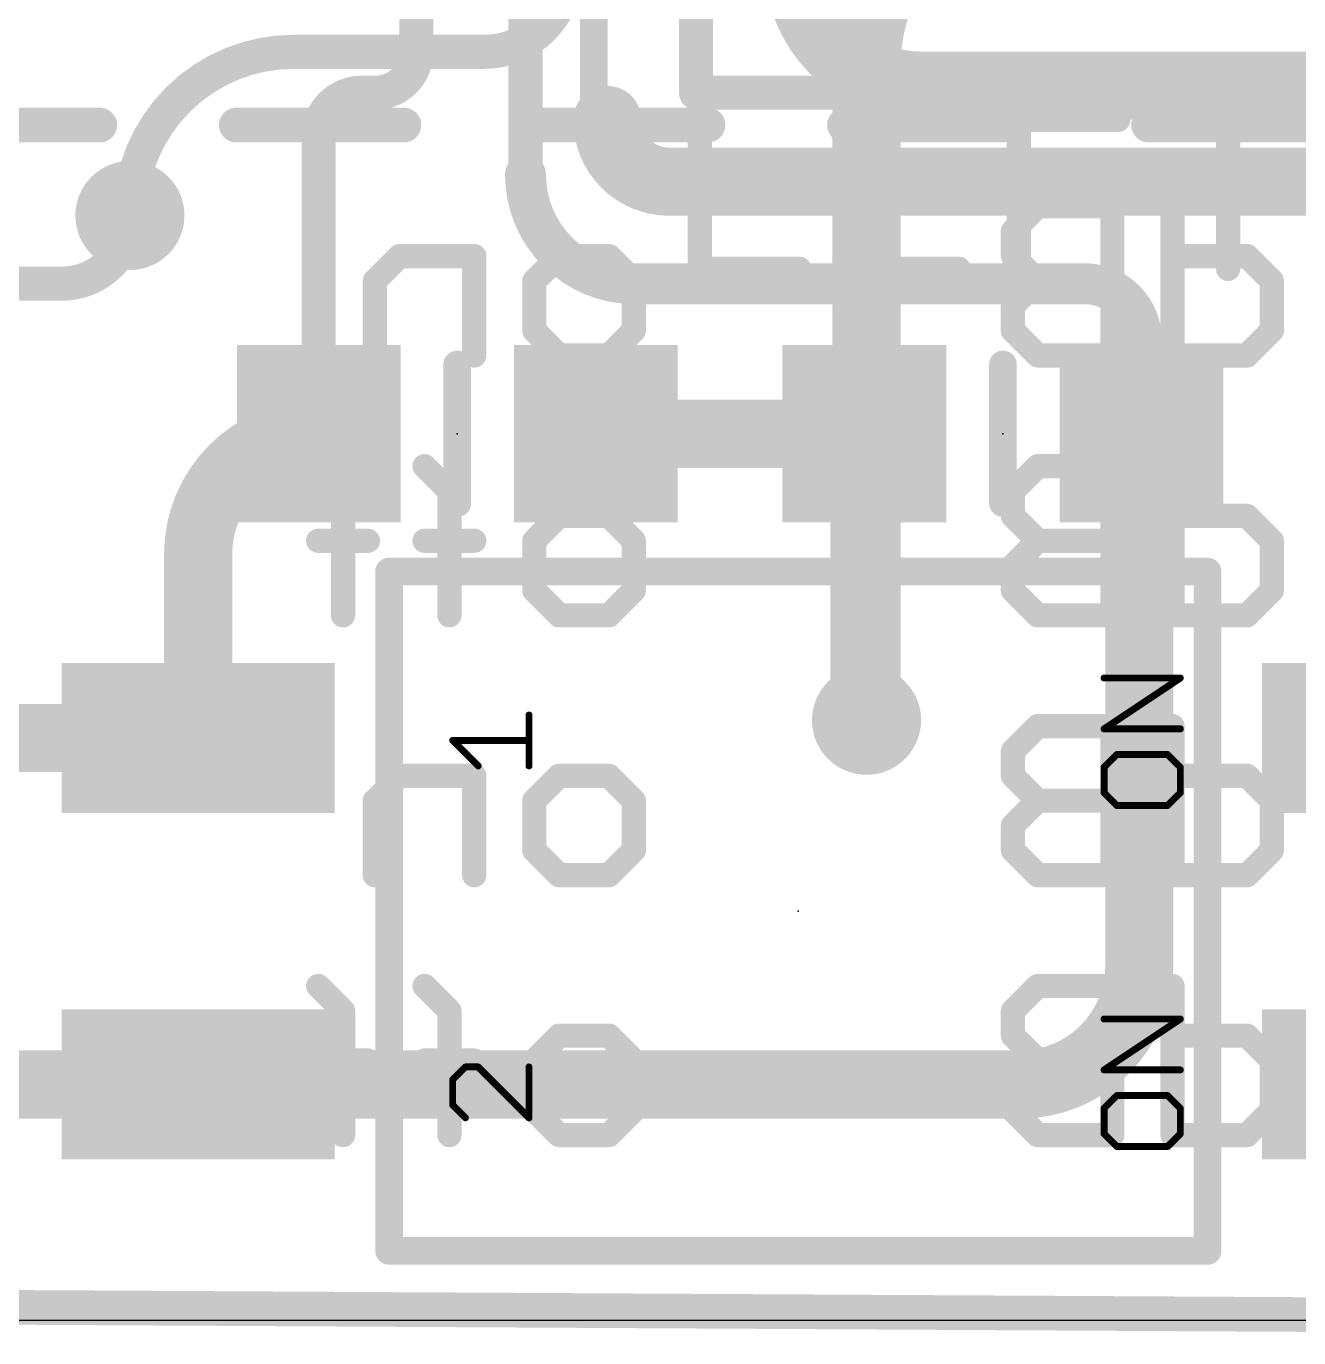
# Model space of a CAD drawing. Extents: x 0 to 23.1, y -0.1 to 28.2.
# Drawn here: x 5.84 to 15.17, y -0.13 to 9.49 of the extents above; entities that cross this region are included whole.
import ezdxf

# ---------------------------------------------------------------- set-up
doc = ezdxf.new("R2010")
doc.units = 0
for name, color, linetype in [('1', 12, 'CONTINUOUS'), ('16', 132, 'CONTINUOUS'), ('18', 110, 'CONTINUOUS'), ('20', 53, 'CONTINUOUS'), ('21', 40, 'CONTINUOUS'), ('22', 6, 'CONTINUOUS'), ('23', 53, 'CONTINUOUS')]:
    doc.layers.add(name, color=color, linetype=linetype)

# ---------------------------------------------------------------- blocks, each defined once
blk = doc.blocks.new('RECT')
blk.add_solid([(-0.5, -0.5), (0.5, -0.5), (-0.5, 0.5), (0.5, 0.5)])
blk = doc.blocks.new('ROUNDV')
at = {"const_width": 0.5}
blk.add_lwpolyline([(0, -0.25, 1), (0, 0.25, 1), (0, -0.25)], format="xyb", dxfattribs=at)

msp = doc.modelspace()

# ---------------------------------------------------------------- linework, layer by layer
at = {"layer": '1'}
for points, const_width in [([(9.5, 8.4), (9.5, 12.025)], 0.25), ([(10, 12.025), (10, 8.9)], 0.2032), ([(8.7, 9.3), (8.7, 9.8)], 0.25), ([(12.4, 9.0516), (16.5516, 9.0516)], 0.5), ([(8.3, 9), (8.4, 9)], 0.25), ([(7.984, 6.5), (7.984, 8.684)], 0.25), ([(10.5516, 8.3484), (18.9516, 8.3484)], 0.5), ([(6.1, 7.6), (1.55, 7.6)], 0.25), ([(13.6, 7.6), (10.3, 7.6)], 0.3), ([(14.016, 6.5), (14.016, 7.184)], 0.3), ([(10.016, 6.5), (11.984, 6.5)], 0.5), ([(11.984, 6.5), (11.984, 4.416)], 0.5), ([(14, 2.6), (14, 6.484)], 0.5), ([(7.1, 4.27), (7.1, 5.616)], 0.5), ([(7.1, 4.27), (2.34, 4.27)], 0.5), ([(7.1, 1.73), (2.34, 1.73)], 0.5), ([(7.1, 1.73), (13.13, 1.73)], 0.5)]:
    msp.add_lwpolyline(points, dxfattribs=dict(at, const_width=const_width))
for points, const_width in [([(11.5, 9.9516, 0.4142), (12.4, 9.0516)], 0.5), ([(8.4, 9, 0.4142), (8.7, 9.3)], 0.25), ([(8.7625, 9.3, 1), (8.6375, 9.3)], 0.125), ([(8.6375, 9.3, 1), (8.7625, 9.3)], 0.125), ([(12.4, 9.1766, 1), (12.4, 8.9266)], 0.25), ([(12.4, 8.9266, 1), (12.4, 9.1766)], 0.25), ([(8.3, 9, 0.4142), (7.984, 8.684)], 0.25), ([(8.3, 9.0625, 1), (8.3, 8.9375)], 0.125), ([(8.3, 8.9375, 1), (8.3, 9.0625)], 0.125), ([(8.4, 9.0625, 1), (8.4, 8.9375)], 0.125), ([(8.4, 8.9375, 1), (8.4, 9.0625)], 0.125), ([(10.1, 8.8, 0.4142), (10.5516, 8.3484)], 0.5), ([(10.225, 8.8, 1), (9.975, 8.8)], 0.25), ([(10, 8.9, 0.4142), (10.1, 8.8)], 0.2032), ([(10.0508, 8.9, 1), (9.9492, 8.9)], 0.1016), ([(9.9492, 8.9, 1), (10.0508, 8.9)], 0.1016), ([(10.1, 8.7492, 1), (10.1, 8.8508)], 0.1016), ([(8.0465, 8.684, 1), (7.9215, 8.684)], 0.125), ([(7.9215, 8.684, 1), (8.0465, 8.684)], 0.125), ([(10.5516, 8.4734, 1), (10.5516, 8.2234)], 0.25), ([(10.5516, 8.2234, 1), (10.5516, 8.4734)], 0.25), ([(9.5, 8.4, 0.4142), (10.3, 7.6)], 0.3), ([(9.575, 8.4, 1), (9.425, 8.4)], 0.15), ([(9.4375, 8.4, 1), (9.5625, 8.4)], 0.125), ([(6.1, 7.6, 0.4142), (6.6, 8.1)], 0.25), ([(6.6625, 8.1, 1), (6.5375, 8.1)], 0.125), ([(6.1, 7.6625, 1), (6.1, 7.5375)], 0.125), ([(6.1, 7.5375, 1), (6.1, 7.6625)], 0.125), ([(10.3, 7.675, 1), (10.3, 7.525)], 0.15), ([(10.3, 7.525, 1), (10.3, 7.675)], 0.15), ([(14.016, 7.184, 0.4142), (13.6, 7.6)], 0.3), ([(13.6, 7.675, 1), (13.6, 7.525)], 0.15), ([(13.6, 7.525, 1), (13.6, 7.675)], 0.15), ([(14.091, 7.184, 1), (13.941, 7.184)], 0.15), ([(13.941, 7.184, 1), (14.091, 7.184)], 0.15), ([(7.984, 6.5, 0.4142), (7.1, 5.616)], 0.5), ([(7.984, 6.375, 1), (7.984, 6.625)], 0.25), ([(10.016, 6.625, 1), (10.016, 6.375)], 0.25), ([(12.109, 6.5, 1), (11.859, 6.5)], 0.25), ([(11.984, 6.375, 1), (11.984, 6.625)], 0.25), ([(14.016, 6.5, 0.4142), (14, 6.484)], 0.5), ([(14.125, 6.484, 1), (13.875, 6.484)], 0.25), ([(14.016, 6.375, 1), (14.016, 6.625)], 0.25), ([(7.9215, 6.5, 1), (8.0465, 6.5)], 0.125), ([(13.875, 6.484, 1), (14.125, 6.484)], 0.25), ([(13.941, 6.5, 1), (14.091, 6.5)], 0.15), ([(7.225, 5.616, 1), (6.975, 5.616)], 0.25), ([(6.975, 5.616, 1), (7.225, 5.616)], 0.25), ([(11.984, 4.416, 0.4142), (12, 4.4)], 0.5), ([(12.109, 4.416, 1), (11.859, 4.416)], 0.25), ([(12, 4.275, 1), (12, 4.525)], 0.25), ([(7.1, 4.145, 1), (7.1, 4.395)], 0.25), ([(11.859, 4.416, 1), (12.109, 4.416)], 0.25), ([(6.975, 4.27, 1), (7.225, 4.27)], 0.25), ([(13.13, 1.73, 0.4142), (14, 2.6)], 0.5), ([(14.125, 2.6, 1), (13.875, 2.6)], 0.25), ([(13.875, 2.6, 1), (14.125, 2.6)], 0.25), ([(7.1, 1.855, 1), (7.1, 1.605)], 0.25), ([(7.1, 1.605, 1), (7.1, 1.855)], 0.25), ([(13.13, 1.855, 1), (13.13, 1.605)], 0.25), ([(13.13, 1.605, 1), (13.13, 1.855)], 0.25)]:
    msp.add_lwpolyline(points, format="xyb", dxfattribs=dict(at, const_width=const_width))
at = {"layer": '16'}
for points, const_width in [([(10.75, 10.9), (10.75, 9)], 0.25), ([(9.2, 9.3), (7.8, 9.3)], 0.25), ([(12, 9), (12, 9.2)], 0.5), ([(12, 4.4), (12, 9)], 0.5), ([(10.75, 9), (12, 9)], 0.25), ([(22.987, 0), (0.127, 0.127)], 0.254)]:
    msp.add_lwpolyline(points, dxfattribs=dict(at, const_width=const_width))
for points, const_width in [([(13.4, 10.6, 0.4142), (12, 9.2)], 0.5), ([(9.2, 9.3, 0.4142), (9.8, 9.9)], 0.25), ([(7.8, 9.3, 0.4142), (6.6, 8.1)], 0.25), ([(7.8, 9.3625, 1), (7.8, 9.2375)], 0.125), ([(7.8, 9.2375, 1), (7.8, 9.3625)], 0.125), ([(9.2, 9.3625, 1), (9.2, 9.2375)], 0.125), ([(9.2, 9.2375, 1), (9.2, 9.3625)], 0.125), ([(12.125, 9.2, 1), (11.875, 9.2)], 0.25), ([(11.875, 9.2, 1), (12.125, 9.2)], 0.25), ([(12.125, 9, 1), (11.875, 9)], 0.25), ([(10.75, 9.0625, 1), (10.75, 8.9375)], 0.125), ([(10.6875, 9, 1), (10.8125, 9)], 0.125), ([(11.875, 9, 1), (12.125, 9)], 0.25), ([(12, 8.9375, 1), (12, 9.0625)], 0.125), ([(6.5375, 8.1, 1), (6.6625, 8.1)], 0.125), ([(11.875, 4.4, 1), (12.125, 4.4)], 0.25)]:
    msp.add_lwpolyline(points, format="xyb", dxfattribs=dict(at, const_width=const_width))
at = {"layer": '20'}
msp.add_line((21, 0), (2, 0), dxfattribs=at)
at = {"layer": '21'}
for points, const_width in [([(10.7783, 8.802), (10.7783, 7.7089)], 0.1778), ([(12.6765, 8.802), (11.9477, 8.802)], 0.1778), ([(11.9477, 8.802), (11.9477, 7.7089)], 0.1778), ([(13.1171, 7.7089), (13.1171, 8.802)], 0.1778), ([(13.1171, 8.802), (13.8459, 8.802)], 0.1778), ([(14.2865, 8.802), (15.0152, 8.802)], 0.1778), ([(14.6509, 7.7089), (14.6509, 8.802)], 0.1778), ([(11.9477, 8.2555), (12.3121, 8.2555)], 0.1778), ([(13.1171, 8.2555), (13.4815, 8.2555)], 0.1778), ([(10.7783, 7.7089), (11.5071, 7.7089)], 0.1778), ([(11.9477, 7.7089), (12.6765, 7.7089)], 0.1778), ([(9, 7.008), (9, 5.992)], 0.2032), ([(13, 5.992), (13, 7.008)], 0.2032), ([(8.5, 0.51), (8.5, 5.49)], 0.2032), ([(8.5, 5.49), (14.5, 5.49)], 0.2032), ([(14.5, 0.51), (14.5, 5.49)], 0.2032), ([(13.7413, 4.3367), (14.3006, 4.7096)], 0.0508), ([(14.3006, 4.7096), (13.7413, 4.7096)], 0.0508), ([(9.5256, 4.0654), (9.5256, 4.4383)], 0.0508), ([(14.3006, 4.3367), (13.7413, 4.3367)], 0.0508), ([(9.1528, 4.0654), (8.9663, 4.2518)], 0.0508), ([(8.9663, 4.2518), (9.5256, 4.2518)], 0.0508), ([(13.8345, 4.1482), (13.7413, 4.055)], 0.0508), ([(14.2074, 4.1482), (13.8345, 4.1482)], 0.0508), ([(14.3006, 4.055), (14.2074, 4.1482)], 0.0508), ([(13.7413, 4.055), (13.7413, 3.8686)], 0.0508), ([(14.3006, 3.8686), (14.3006, 4.055)], 0.0508), ([(13.7413, 3.8686), (13.8345, 3.7754)], 0.0508), ([(14.2074, 3.7754), (14.3006, 3.8686)], 0.0508), ([(13.8345, 3.7754), (14.2074, 3.7754)], 0.0508), ([(13.7413, 1.8367), (14.3006, 2.2096)], 0.0508), ([(14.3006, 2.2096), (13.7413, 2.2096)], 0.0508), ([(9.0595, 1.8583), (8.9663, 1.765)], 0.0508), ([(9.1528, 1.8583), (9.0595, 1.8583)], 0.0508), ([(9.5256, 1.4854), (9.1528, 1.8583)], 0.0508), ([(9.5256, 1.8583), (9.5256, 1.4854)], 0.0508), ([(14.3006, 1.8367), (13.7413, 1.8367)], 0.0508), ([(8.9663, 1.765), (8.9663, 1.5786)], 0.0508), ([(13.8345, 1.6482), (13.7413, 1.555)], 0.0508), ([(14.2074, 1.6482), (13.8345, 1.6482)], 0.0508), ([(14.3006, 1.555), (14.2074, 1.6482)], 0.0508), ([(8.9663, 1.5786), (9.0595, 1.4854)], 0.0508), ([(13.7413, 1.555), (13.7413, 1.3686)], 0.0508), ([(14.3006, 1.3686), (14.3006, 1.555)], 0.0508), ([(13.7413, 1.3686), (13.8345, 1.2754)], 0.0508), ([(14.2074, 1.2754), (14.3006, 1.3686)], 0.0508), ([(13.8345, 1.2754), (14.2074, 1.2754)], 0.0508), ([(8.5, 0.51), (14.5, 0.51)], 0.2032)]:
    msp.add_lwpolyline(points, dxfattribs=dict(at, const_width=const_width))
for points, const_width in [([(10.8228, 8.802, 1), (10.7339, 8.802)], 0.0889), ([(11.9477, 8.8465, 1), (11.9477, 8.7576)], 0.0889), ([(11.9922, 8.802, 1), (11.9033, 8.802)], 0.0889), ([(12.6765, 8.7576, 1), (12.6765, 8.8465)], 0.0889), ([(13.1615, 8.802, 1), (13.0726, 8.802)], 0.0889), ([(13.1171, 8.8465, 1), (13.1171, 8.7576)], 0.0889), ([(13.8459, 8.7576, 1), (13.8459, 8.8465)], 0.0889), ([(14.2865, 8.8465, 1), (14.2865, 8.7576)], 0.0889), ([(14.6953, 8.802, 1), (14.6064, 8.802)], 0.0889), ([(15.0152, 8.7576, 1), (15.0152, 8.8465)], 0.0889), ([(11.9477, 8.2999, 1), (11.9477, 8.211)], 0.0889), ([(12.3121, 8.211, 1), (12.3121, 8.2999)], 0.0889), ([(13.1171, 8.2999, 1), (13.1171, 8.211)], 0.0889), ([(13.4815, 8.211, 1), (13.4815, 8.2999)], 0.0889), ([(10.7783, 7.7534, 1), (10.7783, 7.6645)], 0.0889), ([(11.5071, 7.6645, 1), (11.5071, 7.7534)], 0.0889), ([(11.9477, 7.7534, 1), (11.9477, 7.6645)], 0.0889), ([(12.6765, 7.6645, 1), (12.6765, 7.7534)], 0.0889), ([(10.7339, 7.7089, 1), (10.8228, 7.7089)], 0.0889), ([(11.9033, 7.7089, 1), (11.9922, 7.7089)], 0.0889), ([(13.0726, 7.7089, 1), (13.1615, 7.7089)], 0.0889), ([(14.6064, 7.7089, 1), (14.6953, 7.7089)], 0.0889), ([(9.0508, 7.008, 1), (8.9492, 7.008)], 0.1016), ([(13.0508, 7.008, 1), (12.9492, 7.008)], 0.1016), ([(8.9492, 5.992, 1), (9.0508, 5.992)], 0.1016), ([(12.9492, 5.992, 1), (13.0508, 5.992)], 0.1016), ([(8.5508, 5.49, 1), (8.4492, 5.49)], 0.1016), ([(8.5, 5.5408, 1), (8.5, 5.4392)], 0.1016), ([(14.5508, 5.49, 1), (14.4492, 5.49)], 0.1016), ([(14.5, 5.4392, 1), (14.5, 5.5408)], 0.1016), ([(13.7413, 4.7223, 1), (13.7413, 4.6969)], 0.0254), ([(14.3076, 4.699, 1), (14.2936, 4.7201)], 0.0254), ([(14.3006, 4.6969, 1), (14.3006, 4.7223)], 0.0254), ([(9.5383, 4.4383, 1), (9.5129, 4.4383)], 0.0254), ([(13.7413, 4.3494, 1), (13.7413, 4.324)], 0.0254), ([(13.7343, 4.3473, 1), (13.7484, 4.3261)], 0.0254), ([(14.3006, 4.324, 1), (14.3006, 4.3494)], 0.0254), ([(8.9753, 4.2608, 1), (8.9573, 4.2428)], 0.0254), ([(8.9663, 4.2645, 1), (8.9663, 4.2391)], 0.0254), ([(9.5256, 4.2391, 1), (9.5256, 4.2645)], 0.0254), ([(13.8345, 4.1609, 1), (13.8345, 4.1356)], 0.0254), ([(13.8435, 4.1393, 1), (13.8256, 4.1572)], 0.0254), ([(14.2164, 4.1572, 1), (14.1984, 4.1393)], 0.0254), ([(14.2074, 4.1356, 1), (14.2074, 4.1609)], 0.0254), ([(9.1438, 4.0564, 1), (9.1617, 4.0744)], 0.0254), ([(9.5129, 4.0654, 1), (9.5383, 4.0654)], 0.0254), ([(13.754, 4.055, 1), (13.7286, 4.055)], 0.0254), ([(13.7323, 4.064, 1), (13.7503, 4.0461)], 0.0254), ([(14.3133, 4.055, 1), (14.2879, 4.055)], 0.0254), ([(14.2916, 4.0461, 1), (14.3096, 4.064)], 0.0254), ([(13.7503, 3.8776, 1), (13.7323, 3.8596)], 0.0254), ([(13.7286, 3.8686, 1), (13.754, 3.8686)], 0.0254), ([(14.2879, 3.8686, 1), (14.3133, 3.8686)], 0.0254), ([(14.3096, 3.8596, 1), (14.2916, 3.8776)], 0.0254), ([(13.8345, 3.7881, 1), (13.8345, 3.7627)], 0.0254), ([(13.8256, 3.7664, 1), (13.8435, 3.7844)], 0.0254), ([(14.1984, 3.7844, 1), (14.2164, 3.7664)], 0.0254), ([(14.2074, 3.7627, 1), (14.2074, 3.7881)], 0.0254), ([(13.7413, 2.2223, 1), (13.7413, 2.1969)], 0.0254), ([(14.3076, 2.199, 1), (14.2936, 2.2201)], 0.0254), ([(14.3006, 2.1969, 1), (14.3006, 2.2223)], 0.0254), ([(9.0595, 1.871, 1), (9.0595, 1.8456)], 0.0254), ([(9.0685, 1.8493, 1), (9.0506, 1.8672)], 0.0254), ([(9.1617, 1.8672, 1), (9.1438, 1.8493)], 0.0254), ([(9.1528, 1.8456, 1), (9.1528, 1.871)], 0.0254), ([(9.5383, 1.8583, 1), (9.5129, 1.8583)], 0.0254), ([(13.7413, 1.8494, 1), (13.7413, 1.824)], 0.0254), ([(13.7343, 1.8473, 1), (13.7484, 1.8261)], 0.0254), ([(14.3006, 1.824, 1), (14.3006, 1.8494)], 0.0254), ([(8.979, 1.765, 1), (8.9536, 1.765)], 0.0254), ([(8.9573, 1.774, 1), (8.9753, 1.7561)], 0.0254), ([(13.8345, 1.6609, 1), (13.8345, 1.6356)], 0.0254), ([(13.8435, 1.6393, 1), (13.8256, 1.6572)], 0.0254), ([(14.2164, 1.6572, 1), (14.1984, 1.6393)], 0.0254), ([(14.2074, 1.6356, 1), (14.2074, 1.6609)], 0.0254), ([(8.9753, 1.5876, 1), (8.9573, 1.5696)], 0.0254), ([(8.9536, 1.5786, 1), (8.979, 1.5786)], 0.0254), ([(13.754, 1.555, 1), (13.7286, 1.555)], 0.0254), ([(13.7323, 1.564, 1), (13.7503, 1.5461)], 0.0254), ([(14.3133, 1.555, 1), (14.2879, 1.555)], 0.0254), ([(14.2916, 1.5461, 1), (14.3096, 1.564)], 0.0254), ([(9.0506, 1.4764, 1), (9.0685, 1.4944)], 0.0254), ([(9.5129, 1.4854, 1), (9.5383, 1.4854)], 0.0254), ([(9.5166, 1.4764, 1), (9.5346, 1.4944)], 0.0254), ([(13.7503, 1.3776, 1), (13.7323, 1.3596)], 0.0254), ([(13.7286, 1.3686, 1), (13.754, 1.3686)], 0.0254), ([(14.2879, 1.3686, 1), (14.3133, 1.3686)], 0.0254), ([(14.3096, 1.3596, 1), (14.2916, 1.3776)], 0.0254), ([(13.8345, 1.2881, 1), (13.8345, 1.2627)], 0.0254), ([(13.8256, 1.2664, 1), (13.8435, 1.2844)], 0.0254), ([(14.1984, 1.2844, 1), (14.2164, 1.2664)], 0.0254), ([(14.2074, 1.2627, 1), (14.2074, 1.2881)], 0.0254), ([(8.5, 0.5608, 1), (8.5, 0.4592)], 0.1016), ([(14.5, 0.4592, 1), (14.5, 0.5608)], 0.1016), ([(8.4492, 0.51, 1), (8.5508, 0.51)], 0.1016), ([(14.4492, 0.51, 1), (14.5508, 0.51)], 0.1016)]:
    msp.add_lwpolyline(points, format="xyb", dxfattribs=dict(at, const_width=const_width))
at = {"layer": '22'}
for points, const_width in [([(6.3796, 8.763), (5.1503, 8.763)], 0.254), ([(8.6089, 8.763), (7.3796, 8.763)], 0.254), ([(10.8381, 8.763), (9.6089, 8.763)], 0.254), ([(13.0674, 8.763), (11.8381, 8.763)], 0.254), ([(15.2967, 8.763), (14.0674, 8.763)], 0.254), ([(13.2553, 8.167), (13.0732, 7.9848)], 0.1778), ([(13.8019, 8.167), (13.2553, 8.167)], 0.1778), ([(13.8019, 7.0739), (13.8019, 8.167)], 0.1778), ([(14.2426, 8.167), (14.2426, 7.0739)], 0.1778), ([(13.0732, 7.9848), (13.0732, 7.8027)], 0.1778), ([(8.5778, 7.8027), (8.3956, 7.6205)], 0.1778), ([(9.1243, 7.8027), (8.5778, 7.8027)], 0.1778), ([(9.1243, 7.0739), (9.1243, 7.8027)], 0.1778), ([(9.565, 7.6205), (9.7472, 7.8027)], 0.1778), ([(9.7472, 7.8027), (10.1115, 7.8027)], 0.1778), ([(10.1115, 7.8027), (10.2937, 7.6205)], 0.1778), ([(13.0732, 7.8027), (13.2553, 7.6205)], 0.1778), ([(14.7891, 7.8027), (14.2426, 7.8027)], 0.1778), ([(14.9713, 7.6205), (14.7891, 7.8027)], 0.1778), ([(8.3956, 7.6205), (8.3956, 7.0739)], 0.1778), ([(9.565, 7.2561), (9.565, 7.6205)], 0.1778), ([(10.2937, 7.6205), (10.2937, 7.2561)], 0.1778), ([(13.2553, 7.6205), (13.0732, 7.4383)], 0.1778), ([(13.8019, 7.6205), (13.2553, 7.6205)], 0.1778), ([(14.9713, 7.2561), (14.9713, 7.6205)], 0.1778), ([(13.0732, 7.4383), (13.0732, 7.2561)], 0.1778), ([(9.7472, 7.0739), (9.565, 7.2561)], 0.1778), ([(10.2937, 7.2561), (10.1115, 7.0739)], 0.1778), ([(13.0732, 7.2561), (13.2553, 7.0739)], 0.1778), ([(14.7891, 7.0739), (14.9713, 7.2561)], 0.1778), ([(10.1115, 7.0739), (9.7472, 7.0739)], 0.1778), ([(13.2553, 7.0739), (13.8019, 7.0739)], 0.1778), ([(14.2426, 7.0739), (14.7891, 7.0739)], 0.1778), ([(8.1625, 6.0798), (7.9804, 6.262)], 0.1778), ([(8.9421, 6.0798), (8.7599, 6.262)], 0.1778), ([(13.2553, 6.262), (13.0732, 6.0798)], 0.1778), ([(13.8019, 6.262), (13.2553, 6.262)], 0.1778), ([(13.8019, 5.1689), (13.8019, 6.262)], 0.1778), ([(14.2426, 6.262), (14.2426, 5.1689)], 0.1778), ([(8.1625, 5.1689), (8.1625, 6.0798)], 0.1778), ([(8.9421, 5.1689), (8.9421, 6.0798)], 0.1778), ([(13.0732, 6.0798), (13.0732, 5.8977)], 0.1778), ([(9.565, 5.7155), (9.7472, 5.8977)], 0.1778), ([(9.7472, 5.8977), (10.1115, 5.8977)], 0.1778), ([(10.1115, 5.8977), (10.2937, 5.7155)], 0.1778), ([(13.0732, 5.8977), (13.2553, 5.7155)], 0.1778), ([(14.7891, 5.8977), (14.2426, 5.8977)], 0.1778), ([(14.9713, 5.7155), (14.7891, 5.8977)], 0.1778), ([(8.3447, 5.7155), (7.9804, 5.7155)], 0.1778), ([(9.1243, 5.7155), (8.7599, 5.7155)], 0.1778), ([(9.565, 5.3511), (9.565, 5.7155)], 0.1778), ([(10.2937, 5.7155), (10.2937, 5.3511)], 0.1778), ([(13.2553, 5.7155), (13.0732, 5.5333)], 0.1778), ([(13.8019, 5.7155), (13.2553, 5.7155)], 0.1778), ([(14.9713, 5.3511), (14.9713, 5.7155)], 0.1778), ([(13.0732, 5.5333), (13.0732, 5.3511)], 0.1778), ([(9.7472, 5.1689), (9.565, 5.3511)], 0.1778), ([(10.2937, 5.3511), (10.1115, 5.1689)], 0.1778), ([(13.0732, 5.3511), (13.2553, 5.1689)], 0.1778), ([(14.7891, 5.1689), (14.9713, 5.3511)], 0.1778), ([(10.1115, 5.1689), (9.7472, 5.1689)], 0.1778), ([(13.2553, 5.1689), (13.8019, 5.1689)], 0.1778), ([(14.2426, 5.1689), (14.7891, 5.1689)], 0.1778), ([(13.2553, 4.357), (13.0732, 4.1748)], 0.1778), ([(13.8019, 4.357), (13.2553, 4.357)], 0.1778), ([(13.8019, 3.2639), (13.8019, 4.357)], 0.1778), ([(14.2426, 4.357), (14.2426, 3.2639)], 0.1778), ([(13.0732, 4.1748), (13.0732, 3.9927)], 0.1778), ([(8.5778, 3.9927), (8.3956, 3.8105)], 0.1778), ([(9.1243, 3.9927), (8.5778, 3.9927)], 0.1778), ([(9.1243, 3.2639), (9.1243, 3.9927)], 0.1778), ([(9.565, 3.8105), (9.7472, 3.9927)], 0.1778), ([(9.7472, 3.9927), (10.1115, 3.9927)], 0.1778), ([(10.1115, 3.9927), (10.2937, 3.8105)], 0.1778), ([(13.0732, 3.9927), (13.2553, 3.8105)], 0.1778), ([(14.7891, 3.9927), (14.2426, 3.9927)], 0.1778), ([(14.9713, 3.8105), (14.7891, 3.9927)], 0.1778), ([(8.3956, 3.8105), (8.3956, 3.2639)], 0.1778), ([(9.565, 3.4461), (9.565, 3.8105)], 0.1778), ([(10.2937, 3.8105), (10.2937, 3.4461)], 0.1778), ([(13.2553, 3.8105), (13.0732, 3.6283)], 0.1778), ([(13.8019, 3.8105), (13.2553, 3.8105)], 0.1778), ([(14.9713, 3.4461), (14.9713, 3.8105)], 0.1778), ([(13.0732, 3.6283), (13.0732, 3.4461)], 0.1778), ([(9.7472, 3.2639), (9.565, 3.4461)], 0.1778), ([(10.2937, 3.4461), (10.1115, 3.2639)], 0.1778), ([(13.0732, 3.4461), (13.2553, 3.2639)], 0.1778), ([(14.7891, 3.2639), (14.9713, 3.4461)], 0.1778), ([(10.1115, 3.2639), (9.7472, 3.2639)], 0.1778), ([(13.2553, 3.2639), (13.8019, 3.2639)], 0.1778), ([(14.2426, 3.2639), (14.7891, 3.2639)], 0.1778), ([(8.1625, 2.2698), (7.9804, 2.452)], 0.1778), ([(8.9421, 2.2698), (8.7599, 2.452)], 0.1778), ([(13.2553, 2.452), (13.0732, 2.2698)], 0.1778), ([(13.8019, 2.452), (13.2553, 2.452)], 0.1778), ([(13.8019, 1.3589), (13.8019, 2.452)], 0.1778), ([(14.2426, 2.452), (14.2426, 1.3589)], 0.1778), ([(8.1625, 1.3589), (8.1625, 2.2698)], 0.1778), ([(8.9421, 1.3589), (8.9421, 2.2698)], 0.1778), ([(13.0732, 2.2698), (13.0732, 2.0877)], 0.1778), ([(9.565, 1.9055), (9.7472, 2.0877)], 0.1778), ([(9.7472, 2.0877), (10.1115, 2.0877)], 0.1778), ([(10.1115, 2.0877), (10.2937, 1.9055)], 0.1778), ([(13.0732, 2.0877), (13.2553, 1.9055)], 0.1778), ([(14.7891, 2.0877), (14.2426, 2.0877)], 0.1778), ([(14.9713, 1.9055), (14.7891, 2.0877)], 0.1778), ([(8.3447, 1.9055), (7.9804, 1.9055)], 0.1778), ([(9.1243, 1.9055), (8.7599, 1.9055)], 0.1778), ([(9.565, 1.5411), (9.565, 1.9055)], 0.1778), ([(10.2937, 1.9055), (10.2937, 1.5411)], 0.1778), ([(13.2553, 1.9055), (13.0732, 1.7233)], 0.1778), ([(13.8019, 1.9055), (13.2553, 1.9055)], 0.1778), ([(14.9713, 1.5411), (14.9713, 1.9055)], 0.1778), ([(13.0732, 1.7233), (13.0732, 1.5411)], 0.1778), ([(9.7472, 1.3589), (9.565, 1.5411)], 0.1778), ([(10.2937, 1.5411), (10.1115, 1.3589)], 0.1778), ([(13.0732, 1.5411), (13.2553, 1.3589)], 0.1778), ([(14.7891, 1.3589), (14.9713, 1.5411)], 0.1778), ([(10.1115, 1.3589), (9.7472, 1.3589)], 0.1778), ([(13.2553, 1.3589), (13.8019, 1.3589)], 0.1778), ([(14.2426, 1.3589), (14.7891, 1.3589)], 0.1778)]:
    msp.add_lwpolyline(points, dxfattribs=dict(at, const_width=const_width))
for points, const_width in [([(6.3796, 8.6995, 1), (6.3796, 8.8265)], 0.127), ([(7.3796, 8.8265, 1), (7.3796, 8.6995)], 0.127), ([(8.6089, 8.6995, 1), (8.6089, 8.8265)], 0.127), ([(9.6089, 8.8265, 1), (9.6089, 8.6995)], 0.127), ([(10.8381, 8.6995, 1), (10.8381, 8.8265)], 0.127), ([(11.8381, 8.8265, 1), (11.8381, 8.6995)], 0.127), ([(13.0674, 8.6995, 1), (13.0674, 8.8265)], 0.127), ([(14.0674, 8.8265, 1), (14.0674, 8.6995)], 0.127), ([(13.2553, 8.2115, 1), (13.2553, 8.1226)], 0.0889), ([(13.2868, 8.1356, 1), (13.2239, 8.1985)], 0.0889), ([(13.8464, 8.167, 1), (13.7575, 8.167)], 0.0889), ([(13.8019, 8.1226, 1), (13.8019, 8.2115)], 0.0889), ([(14.287, 8.167, 1), (14.1981, 8.167)], 0.0889), ([(13.0417, 8.0163, 1), (13.1046, 7.9534)], 0.0889), ([(13.1176, 7.9848, 1), (13.0287, 7.9848)], 0.0889), ([(8.5778, 7.8471, 1), (8.5778, 7.7582)], 0.0889), ([(8.6092, 7.7712, 1), (8.5463, 7.8341)], 0.0889), ([(9.1688, 7.8027, 1), (9.0799, 7.8027)], 0.0889), ([(9.1243, 7.7582, 1), (9.1243, 7.8471)], 0.0889), ([(9.7472, 7.8471, 1), (9.7472, 7.7582)], 0.0889), ([(9.7786, 7.7712, 1), (9.7157, 7.8341)], 0.0889), ([(10.143, 7.8341, 1), (10.0801, 7.7712)], 0.0889), ([(10.1115, 7.7582, 1), (10.1115, 7.8471)], 0.0889), ([(13.1046, 7.8341, 1), (13.0417, 7.7712)], 0.0889), ([(14.2426, 7.8471, 1), (14.2426, 7.7582)], 0.0889), ([(14.8205, 7.8341, 1), (14.7577, 7.7712)], 0.0889), ([(14.7891, 7.7582, 1), (14.7891, 7.8471)], 0.0889), ([(13.0287, 7.8027, 1), (13.1176, 7.8027)], 0.0889), ([(8.3641, 7.6519, 1), (8.427, 7.589)], 0.0889), ([(8.44, 7.6205, 1), (8.3511, 7.6205)], 0.0889), ([(9.6094, 7.6205, 1), (9.5205, 7.6205)], 0.0889), ([(9.5335, 7.6519, 1), (9.5964, 7.589)], 0.0889), ([(10.3382, 7.6205, 1), (10.2493, 7.6205)], 0.0889), ([(10.2623, 7.589, 1), (10.3251, 7.6519)], 0.0889), ([(13.2553, 7.6649, 1), (13.2553, 7.576)], 0.0889), ([(13.2868, 7.589, 1), (13.2239, 7.6519)], 0.0889), ([(13.2239, 7.589, 1), (13.2868, 7.6519)], 0.0889), ([(13.8019, 7.576, 1), (13.8019, 7.6649)], 0.0889), ([(15.0158, 7.6205, 1), (14.9269, 7.6205)], 0.0889), ([(14.9399, 7.589, 1), (15.0027, 7.6519)], 0.0889), ([(13.0417, 7.4697, 1), (13.1046, 7.4068)], 0.0889), ([(13.1176, 7.4383, 1), (13.0287, 7.4383)], 0.0889), ([(9.5964, 7.2875, 1), (9.5335, 7.2247)], 0.0889), ([(10.3251, 7.2247, 1), (10.2623, 7.2875)], 0.0889), ([(13.1046, 7.2875, 1), (13.0417, 7.2247)], 0.0889), ([(15.0027, 7.2247, 1), (14.9399, 7.2875)], 0.0889), ([(9.5205, 7.2561, 1), (9.6094, 7.2561)], 0.0889), ([(10.2493, 7.2561, 1), (10.3382, 7.2561)], 0.0889), ([(13.0287, 7.2561, 1), (13.1176, 7.2561)], 0.0889), ([(14.9269, 7.2561, 1), (15.0158, 7.2561)], 0.0889), ([(8.3511, 7.0739, 1), (8.44, 7.0739)], 0.0889), ([(9.0799, 7.0739, 1), (9.1688, 7.0739)], 0.0889), ([(9.7472, 7.1184, 1), (9.7472, 7.0294)], 0.0889), ([(9.7157, 7.0425, 1), (9.7786, 7.1053)], 0.0889), ([(10.0801, 7.1053, 1), (10.143, 7.0425)], 0.0889), ([(10.1115, 7.0294, 1), (10.1115, 7.1184)], 0.0889), ([(13.2553, 7.1184, 1), (13.2553, 7.0294)], 0.0889), ([(13.2239, 7.0425, 1), (13.2868, 7.1053)], 0.0889), ([(13.7575, 7.0739, 1), (13.8464, 7.0739)], 0.0889), ([(13.8019, 7.0294, 1), (13.8019, 7.1184)], 0.0889), ([(14.2426, 7.1184, 1), (14.2426, 7.0294)], 0.0889), ([(14.1981, 7.0739, 1), (14.287, 7.0739)], 0.0889), ([(14.7577, 7.1053, 1), (14.8205, 7.0425)], 0.0889), ([(14.7891, 7.0294, 1), (14.7891, 7.1184)], 0.0889), ([(8.0118, 6.2935, 1), (7.9489, 6.2306)], 0.0889), ([(8.7914, 6.2935, 1), (8.7285, 6.2306)], 0.0889), ([(13.2553, 6.3065, 1), (13.2553, 6.2176)], 0.0889), ([(13.2868, 6.2306, 1), (13.2239, 6.2935)], 0.0889), ([(13.8464, 6.262, 1), (13.7575, 6.262)], 0.0889), ([(13.8019, 6.2176, 1), (13.8019, 6.3065)], 0.0889), ([(14.287, 6.262, 1), (14.1981, 6.262)], 0.0889), ([(8.207, 6.0798, 1), (8.1181, 6.0798)], 0.0889), ([(8.1311, 6.0484, 1), (8.194, 6.1113)], 0.0889), ([(8.9866, 6.0798, 1), (8.8977, 6.0798)], 0.0889), ([(8.9107, 6.0484, 1), (8.9736, 6.1113)], 0.0889), ([(13.0417, 6.1113, 1), (13.1046, 6.0484)], 0.0889), ([(13.1176, 6.0798, 1), (13.0287, 6.0798)], 0.0889), ([(9.7472, 5.9421, 1), (9.7472, 5.8532)], 0.0889), ([(9.7786, 5.8662, 1), (9.7157, 5.9291)], 0.0889), ([(10.143, 5.9291, 1), (10.0801, 5.8662)], 0.0889), ([(10.1115, 5.8532, 1), (10.1115, 5.9421)], 0.0889), ([(13.1046, 5.9291, 1), (13.0417, 5.8662)], 0.0889), ([(14.2426, 5.9421, 1), (14.2426, 5.8532)], 0.0889), ([(14.8205, 5.9291, 1), (14.7577, 5.8662)], 0.0889), ([(14.7891, 5.8532, 1), (14.7891, 5.9421)], 0.0889), ([(13.0287, 5.8977, 1), (13.1176, 5.8977)], 0.0889), ([(7.9804, 5.7599, 1), (7.9804, 5.671)], 0.0889), ([(8.3447, 5.671, 1), (8.3447, 5.7599)], 0.0889), ([(8.7599, 5.7599, 1), (8.7599, 5.671)], 0.0889), ([(9.1243, 5.671, 1), (9.1243, 5.7599)], 0.0889), ([(9.6094, 5.7155, 1), (9.5205, 5.7155)], 0.0889), ([(9.5335, 5.7469, 1), (9.5964, 5.684)], 0.0889), ([(10.3382, 5.7155, 1), (10.2493, 5.7155)], 0.0889), ([(10.2623, 5.684, 1), (10.3251, 5.7469)], 0.0889), ([(13.2553, 5.7599, 1), (13.2553, 5.671)], 0.0889), ([(13.2868, 5.684, 1), (13.2239, 5.7469)], 0.0889), ([(13.2239, 5.684, 1), (13.2868, 5.7469)], 0.0889), ([(13.8019, 5.671, 1), (13.8019, 5.7599)], 0.0889), ([(15.0158, 5.7155, 1), (14.9269, 5.7155)], 0.0889), ([(14.9399, 5.684, 1), (15.0027, 5.7469)], 0.0889), ([(13.0417, 5.5647, 1), (13.1046, 5.5018)], 0.0889), ([(13.1176, 5.5333, 1), (13.0287, 5.5333)], 0.0889), ([(9.5205, 5.3511, 1), (9.6094, 5.3511)], 0.0889), ([(9.5964, 5.3825, 1), (9.5335, 5.3197)], 0.0889), ([(10.2493, 5.3511, 1), (10.3382, 5.3511)], 0.0889), ([(10.3251, 5.3197, 1), (10.2623, 5.3825)], 0.0889), ([(13.1046, 5.3825, 1), (13.0417, 5.3197)], 0.0889), ([(13.0287, 5.3511, 1), (13.1176, 5.3511)], 0.0889), ([(14.9269, 5.3511, 1), (15.0158, 5.3511)], 0.0889), ([(15.0027, 5.3197, 1), (14.9399, 5.3825)], 0.0889), ([(8.1181, 5.1689, 1), (8.207, 5.1689)], 0.0889), ([(8.8977, 5.1689, 1), (8.9866, 5.1689)], 0.0889), ([(9.7472, 5.2134, 1), (9.7472, 5.1244)], 0.0889), ([(9.7157, 5.1375, 1), (9.7786, 5.2003)], 0.0889), ([(10.0801, 5.2003, 1), (10.143, 5.1375)], 0.0889), ([(10.1115, 5.1244, 1), (10.1115, 5.2134)], 0.0889), ([(13.2553, 5.2134, 1), (13.2553, 5.1244)], 0.0889), ([(13.2239, 5.1375, 1), (13.2868, 5.2003)], 0.0889), ([(13.7575, 5.1689, 1), (13.8464, 5.1689)], 0.0889), ([(13.8019, 5.1244, 1), (13.8019, 5.2134)], 0.0889), ([(14.2426, 5.2134, 1), (14.2426, 5.1244)], 0.0889), ([(14.1981, 5.1689, 1), (14.287, 5.1689)], 0.0889), ([(14.7577, 5.2003, 1), (14.8205, 5.1375)], 0.0889), ([(14.7891, 5.1244, 1), (14.7891, 5.2134)], 0.0889), ([(13.2553, 4.4015, 1), (13.2553, 4.3126)], 0.0889), ([(13.2868, 4.3256, 1), (13.2239, 4.3885)], 0.0889), ([(13.8464, 4.357, 1), (13.7575, 4.357)], 0.0889), ([(13.8019, 4.3126, 1), (13.8019, 4.4015)], 0.0889), ([(14.287, 4.357, 1), (14.1981, 4.357)], 0.0889), ([(13.0417, 4.2063, 1), (13.1046, 4.1434)], 0.0889), ([(13.1176, 4.1748, 1), (13.0287, 4.1748)], 0.0889), ([(8.5778, 4.0371, 1), (8.5778, 3.9482)], 0.0889), ([(8.6092, 3.9612, 1), (8.5463, 4.0241)], 0.0889), ([(9.1688, 3.9927, 1), (9.0799, 3.9927)], 0.0889), ([(9.1243, 3.9482, 1), (9.1243, 4.0371)], 0.0889), ([(9.7472, 4.0371, 1), (9.7472, 3.9482)], 0.0889), ([(9.7786, 3.9612, 1), (9.7157, 4.0241)], 0.0889), ([(10.143, 4.0241, 1), (10.0801, 3.9612)], 0.0889), ([(10.1115, 3.9482, 1), (10.1115, 4.0371)], 0.0889), ([(13.1046, 4.0241, 1), (13.0417, 3.9612)], 0.0889), ([(14.2426, 4.0371, 1), (14.2426, 3.9482)], 0.0889), ([(14.8205, 4.0241, 1), (14.7577, 3.9612)], 0.0889), ([(14.7891, 3.9482, 1), (14.7891, 4.0371)], 0.0889), ([(13.0287, 3.9927, 1), (13.1176, 3.9927)], 0.0889), ([(8.3641, 3.8419, 1), (8.427, 3.779)], 0.0889), ([(8.44, 3.8105, 1), (8.3511, 3.8105)], 0.0889), ([(9.6094, 3.8105, 1), (9.5205, 3.8105)], 0.0889), ([(9.5335, 3.8419, 1), (9.5964, 3.779)], 0.0889), ([(10.3382, 3.8105, 1), (10.2493, 3.8105)], 0.0889), ([(10.2623, 3.779, 1), (10.3251, 3.8419)], 0.0889), ([(13.2553, 3.8549, 1), (13.2553, 3.766)], 0.0889), ([(13.2868, 3.779, 1), (13.2239, 3.8419)], 0.0889), ([(13.2239, 3.779, 1), (13.2868, 3.8419)], 0.0889), ([(13.8019, 3.766, 1), (13.8019, 3.8549)], 0.0889), ([(15.0158, 3.8105, 1), (14.9269, 3.8105)], 0.0889), ([(14.9399, 3.779, 1), (15.0027, 3.8419)], 0.0889), ([(13.0417, 3.6597, 1), (13.1046, 3.5968)], 0.0889), ([(13.1176, 3.6283, 1), (13.0287, 3.6283)], 0.0889), ([(9.5205, 3.4461, 1), (9.6094, 3.4461)], 0.0889), ([(9.5964, 3.4775, 1), (9.5335, 3.4147)], 0.0889), ([(10.2493, 3.4461, 1), (10.3382, 3.4461)], 0.0889), ([(10.3251, 3.4147, 1), (10.2623, 3.4775)], 0.0889), ([(13.1046, 3.4775, 1), (13.0417, 3.4147)], 0.0889), ([(13.0287, 3.4461, 1), (13.1176, 3.4461)], 0.0889), ([(14.9269, 3.4461, 1), (15.0158, 3.4461)], 0.0889), ([(15.0027, 3.4147, 1), (14.9399, 3.4775)], 0.0889), ([(8.3511, 3.2639, 1), (8.44, 3.2639)], 0.0889), ([(9.0799, 3.2639, 1), (9.1688, 3.2639)], 0.0889), ([(9.7472, 3.3083, 1), (9.7472, 3.2195)], 0.0889), ([(9.7157, 3.2325, 1), (9.7786, 3.2953)], 0.0889), ([(10.0801, 3.2953, 1), (10.143, 3.2325)], 0.0889), ([(10.1115, 3.2195, 1), (10.1115, 3.3083)], 0.0889), ([(13.2553, 3.3083, 1), (13.2553, 3.2195)], 0.0889), ([(13.2239, 3.2325, 1), (13.2868, 3.2953)], 0.0889), ([(13.7575, 3.2639, 1), (13.8464, 3.2639)], 0.0889), ([(13.8019, 3.2195, 1), (13.8019, 3.3083)], 0.0889), ([(14.1981, 3.2639, 1), (14.287, 3.2639)], 0.0889), ([(14.2426, 3.3083, 1), (14.2426, 3.2195)], 0.0889), ([(14.7577, 3.2953, 1), (14.8205, 3.2325)], 0.0889), ([(14.7891, 3.2195, 1), (14.7891, 3.3083)], 0.0889), ([(8.0118, 2.4835, 1), (7.9489, 2.4206)], 0.0889), ([(8.7914, 2.4835, 1), (8.7285, 2.4206)], 0.0889), ([(13.2553, 2.4965, 1), (13.2553, 2.4076)], 0.0889), ([(13.2868, 2.4206, 1), (13.2239, 2.4835)], 0.0889), ([(13.8464, 2.452, 1), (13.7575, 2.452)], 0.0889), ([(13.8019, 2.4076, 1), (13.8019, 2.4965)], 0.0889), ([(14.287, 2.452, 1), (14.1981, 2.452)], 0.0889), ([(8.207, 2.2698, 1), (8.1181, 2.2698)], 0.0889), ([(8.1311, 2.2384, 1), (8.194, 2.3013)], 0.0889), ([(8.9866, 2.2698, 1), (8.8977, 2.2698)], 0.0889), ([(8.9107, 2.2384, 1), (8.9736, 2.3013)], 0.0889), ([(13.0417, 2.3013, 1), (13.1046, 2.2384)], 0.0889), ([(13.1176, 2.2698, 1), (13.0287, 2.2698)], 0.0889), ([(9.7472, 2.1321, 1), (9.7472, 2.0432)], 0.0889), ([(9.7786, 2.0562, 1), (9.7157, 2.1191)], 0.0889), ([(10.143, 2.1191, 1), (10.0801, 2.0562)], 0.0889), ([(10.1115, 2.0432, 1), (10.1115, 2.1321)], 0.0889), ([(13.1046, 2.1191, 1), (13.0417, 2.0562)], 0.0889), ([(13.0287, 2.0877, 1), (13.1176, 2.0877)], 0.0889), ([(14.2426, 2.1321, 1), (14.2426, 2.0432)], 0.0889), ([(14.8205, 2.1191, 1), (14.7577, 2.0562)], 0.0889), ([(14.7891, 2.0432, 1), (14.7891, 2.1321)], 0.0889), ([(7.9804, 1.9499, 1), (7.9804, 1.861)], 0.0889), ([(8.3447, 1.861, 1), (8.3447, 1.9499)], 0.0889), ([(8.7599, 1.9499, 1), (8.7599, 1.861)], 0.0889), ([(9.1243, 1.861, 1), (9.1243, 1.9499)], 0.0889), ([(9.6094, 1.9055, 1), (9.5205, 1.9055)], 0.0889), ([(9.5335, 1.9369, 1), (9.5964, 1.874)], 0.0889), ([(10.3382, 1.9055, 1), (10.2493, 1.9055)], 0.0889), ([(10.2623, 1.874, 1), (10.3251, 1.9369)], 0.0889), ([(13.2553, 1.9499, 1), (13.2553, 1.861)], 0.0889), ([(13.2868, 1.874, 1), (13.2239, 1.9369)], 0.0889), ([(13.2239, 1.874, 1), (13.2868, 1.9369)], 0.0889), ([(13.8019, 1.861, 1), (13.8019, 1.9499)], 0.0889), ([(15.0158, 1.9055, 1), (14.9269, 1.9055)], 0.0889), ([(14.9399, 1.874, 1), (15.0027, 1.9369)], 0.0889), ([(13.0417, 1.7547, 1), (13.1046, 1.6918)], 0.0889), ([(13.1176, 1.7233, 1), (13.0287, 1.7233)], 0.0889), ([(9.5205, 1.5411, 1), (9.6094, 1.5411)], 0.0889), ([(9.5964, 1.5725, 1), (9.5335, 1.5097)], 0.0889), ([(10.2493, 1.5411, 1), (10.3382, 1.5411)], 0.0889), ([(10.3251, 1.5097, 1), (10.2623, 1.5725)], 0.0889), ([(13.1046, 1.5725, 1), (13.0417, 1.5097)], 0.0889), ([(13.0287, 1.5411, 1), (13.1176, 1.5411)], 0.0889), ([(14.9269, 1.5411, 1), (15.0158, 1.5411)], 0.0889), ([(15.0027, 1.5097, 1), (14.9399, 1.5725)], 0.0889), ([(9.7472, 1.4034, 1), (9.7472, 1.3144)], 0.0889), ([(10.1115, 1.3144, 1), (10.1115, 1.4034)], 0.0889), ([(13.2553, 1.4034, 1), (13.2553, 1.3144)], 0.0889), ([(13.8019, 1.3144, 1), (13.8019, 1.4034)], 0.0889), ([(14.2426, 1.4034, 1), (14.2426, 1.3144)], 0.0889), ([(14.7891, 1.3144, 1), (14.7891, 1.4034)], 0.0889), ([(8.1181, 1.3589, 1), (8.207, 1.3589)], 0.0889), ([(8.8977, 1.3589, 1), (8.9866, 1.3589)], 0.0889), ([(9.7157, 1.3275, 1), (9.7786, 1.3903)], 0.0889), ([(10.0801, 1.3903, 1), (10.143, 1.3275)], 0.0889), ([(13.2239, 1.3275, 1), (13.2868, 1.3903)], 0.0889), ([(13.7575, 1.3589, 1), (13.8464, 1.3589)], 0.0889), ([(14.1981, 1.3589, 1), (14.287, 1.3589)], 0.0889), ([(14.7577, 1.3903, 1), (14.8205, 1.3275)], 0.0889)]:
    msp.add_lwpolyline(points, format="xyb", dxfattribs=dict(at, const_width=const_width))
at = {"layer": '23'}
for p in [(9, 6.5), (13, 6.5), (11.5, 3)]:
    msp.add_point(p, dxfattribs=at)

# ---------------------------------------------------------------- block references
at = {"layer": '1', "xscale": 1.2, "yscale": 1.3}
for p in [(7.984, 6.5), (10.016, 6.5)]:
    msp.add_blockref('RECT', p, dxfattribs=at)
at = {"layer": '1', "rotation": 180}
for p, xscale, yscale in [((11.984, 6.5), 1.2, 1.3), ((14.016, 6.5), 1.2, 1.3), ((7.1, 4.27), 2, 1.1), ((15.9, 4.27), 2, 1.1), ((7.1, 1.73), 2, 1.1), ((15.9, 1.73), 2, 1.1)]:
    msp.add_blockref('RECT', p, dxfattribs=dict(at, xscale=xscale, yscale=yscale))
at = {"layer": '18', "xscale": 0.8001, "yscale": 0.8001}
for p in [(6.6, 8.1), (6.6, 8.1), (12, 4.4), (12, 4.4)]:
    msp.add_blockref('ROUNDV', p, dxfattribs=at)

doc.saveas('drawing.dxf')
